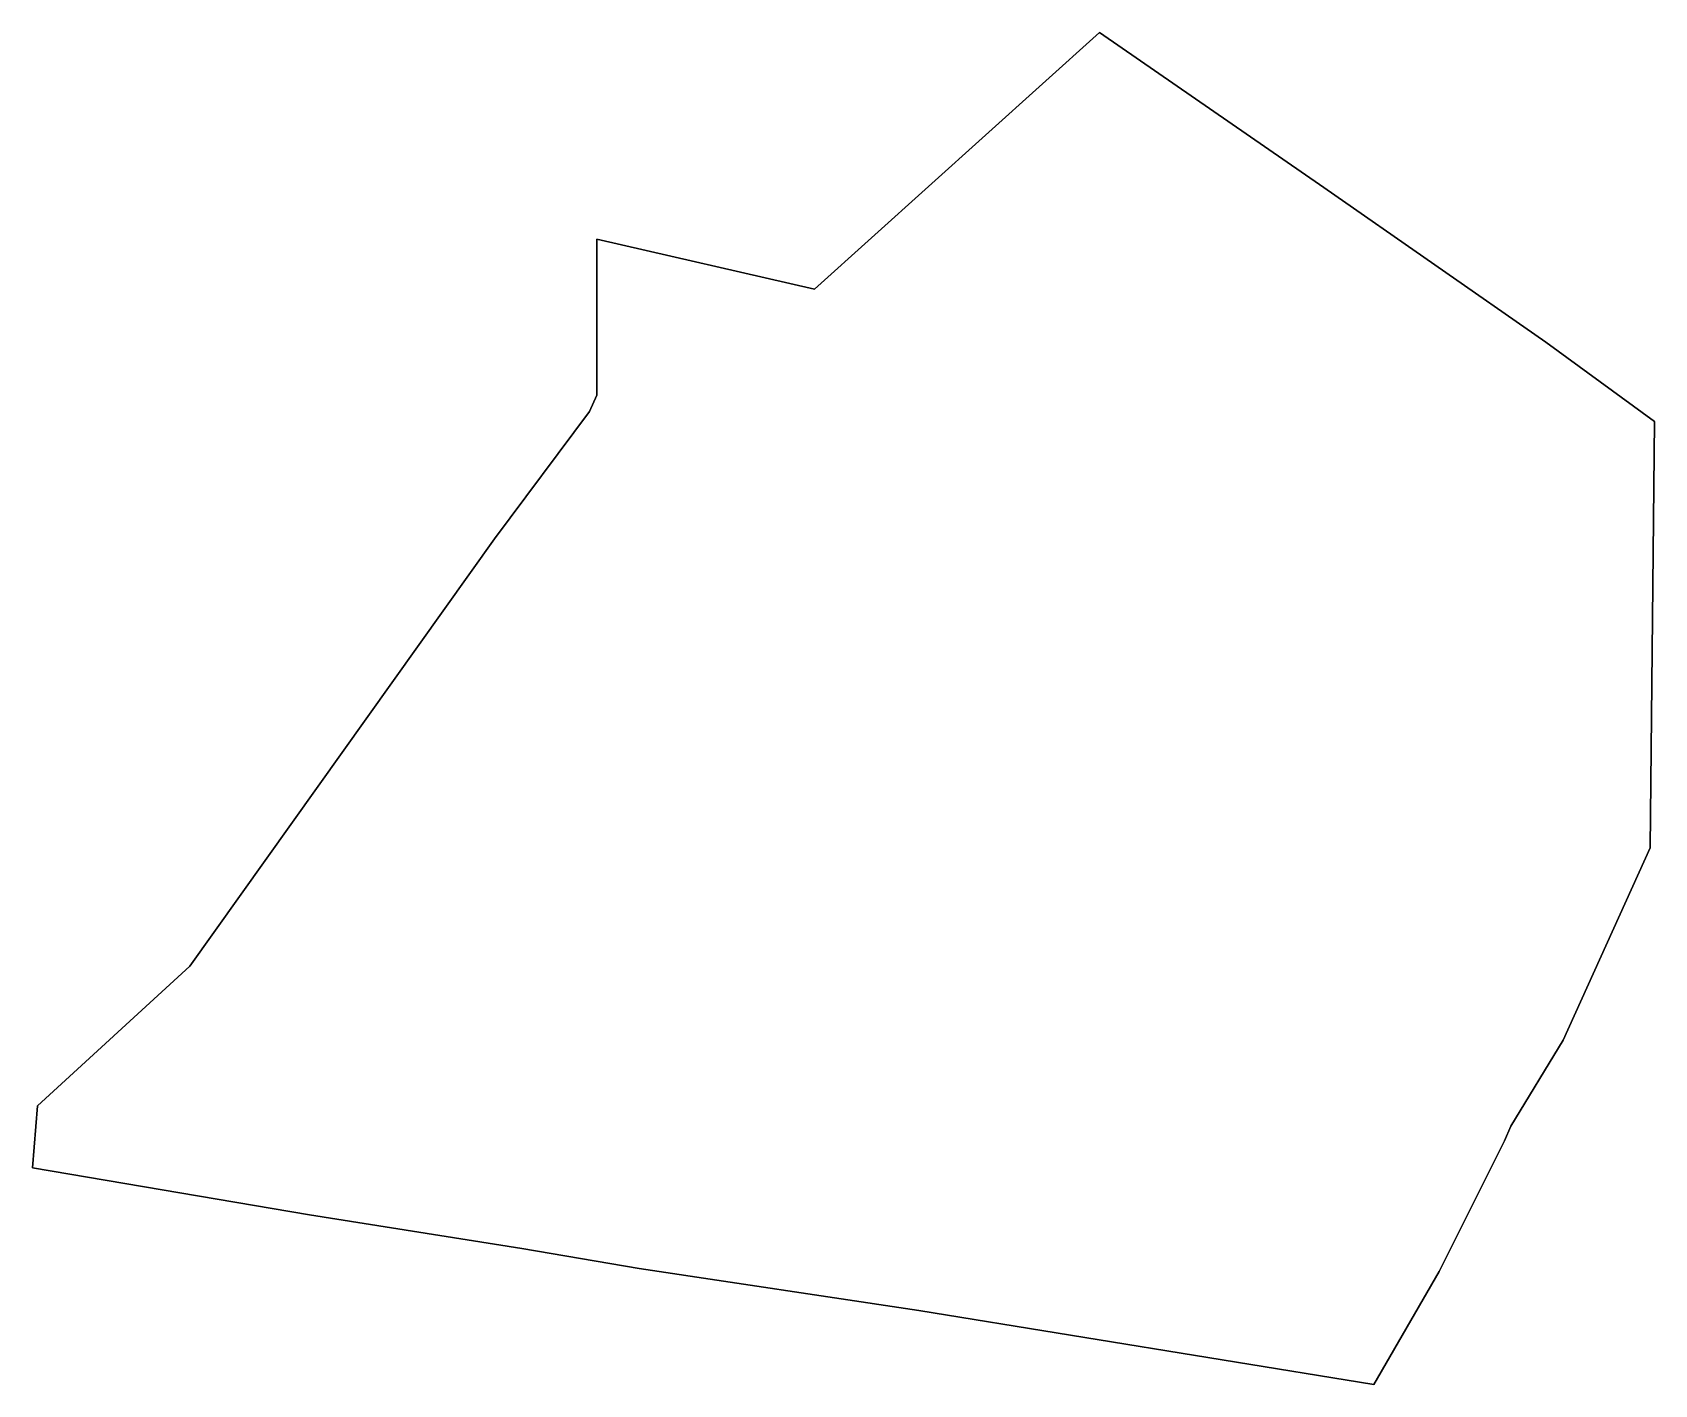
# Model space of a CAD drawing. Extents: x -79.52 to -77.45, y 45.44 to 47.16.
import ezdxf

# ---------------------------------------------------------------- set-up
doc = ezdxf.new("R2010")
doc.units = 0
doc.header["$MEASUREMENT"] = 0
doc.layers.add('GEO_', color=7, linetype='Continuous')

msp = doc.modelspace()

# ---------------------------------------------------------------- linework, layer by layer
at = {"layer": 'GEO_', "color": 7, "true_color": 0xffffff}
for p, q in [((-78.5222, 46.8341), (-78.1583, 47.1618)), ((-78.1583, 47.1618), (-78.5222, 46.8341)), ((-78.5222, 46.8341), (-78.1583, 47.1618)), ((-78.1583, 47.1618), (-78.5222, 46.8341)), ((-78.5222, 46.8341), (-78.1583, 47.1618)), ((-78.1583, 47.1618), (-78.5222, 46.8341)), ((-78.1583, 47.1618), (-78.1583, 47.1618)), ((-78.1583, 47.1618), (-78.1583, 47.1618)), ((-78.1583, 47.1618), (-78.1583, 47.1618)), ((-78.1583, 47.1618), (-77.8722, 46.9639)), ((-78.1583, 47.1618), (-77.8722, 46.9639)), ((-78.1583, 47.1618), (-78.1583, 47.1618)), ((-78.1583, 47.1618), (-77.8722, 46.9639)), ((-77.8722, 46.9639), (-78.1583, 47.1618)), ((-78.1583, 47.1618), (-77.8722, 46.9639)), ((-78.1583, 47.1618), (-77.8722, 46.9639)), ((-78.1583, 47.1618), (-78.1583, 47.1618)), ((-78.1583, 47.1618), (-77.8722, 46.9639)), ((-77.8722, 46.9639), (-78.1583, 47.1618)), ((-78.1583, 47.1618), (-77.8722, 46.9639)), ((-78.1583, 47.1618), (-77.8722, 46.9639)), ((-78.1583, 47.1618), (-78.1583, 47.1618)), ((-78.1583, 47.1618), (-77.8722, 46.9639)), ((-77.8722, 46.9639), (-78.1583, 47.1618)), ((-78.1583, 47.1618), (-78.1583, 47.1618)), ((-78.1583, 47.1618), (-78.1583, 47.1618)), ((-78.1583, 47.1618), (-78.1583, 47.1618)), ((-78.1583, 47.1618), (-78.1583, 47.1618)), ((-78.1583, 47.1618), (-78.1583, 47.1618)), ((-78.1583, 47.1618), (-78.1583, 47.1618)), ((-77.8722, 46.9639), (-77.8722, 46.9639)), ((-77.8722, 46.9639), (-77.5889, 46.7665)), ((-77.8722, 46.9639), (-77.5889, 46.7665)), ((-77.8722, 46.9639), (-77.8722, 46.9639)), ((-77.8722, 46.9639), (-77.5889, 46.7665)), ((-77.5889, 46.7665), (-77.8722, 46.9639)), ((-77.8722, 46.9639), (-77.5889, 46.7665)), ((-77.8722, 46.9639), (-77.5889, 46.7665)), ((-77.8722, 46.9639), (-77.8722, 46.9639)), ((-77.8722, 46.9639), (-77.5889, 46.7665)), ((-77.5889, 46.7665), (-77.8722, 46.9639)), ((-78.8, 46.6989), (-78.8, 46.8981)), ((-78.8, 46.8981), (-78.5222, 46.8341)), ((-78.8, 46.6989), (-78.8, 46.8981)), ((-78.8, 46.8981), (-78.5222, 46.8341)), ((-78.8, 46.6989), (-78.8, 46.8981)), ((-78.8, 46.8981), (-78.8, 46.8981)), ((-78.8, 46.8981), (-78.8, 46.6989)), ((-78.8, 46.8981), (-78.5222, 46.8341)), ((-78.5222, 46.8341), (-78.8, 46.8981)), ((-78.8, 46.6989), (-78.8, 46.8981)), ((-78.8, 46.8981), (-78.5222, 46.8341)), ((-78.8, 46.6989), (-78.8, 46.8981)), ((-78.8, 46.8981), (-78.5222, 46.8341)), ((-78.8, 46.6989), (-78.8, 46.8981)), ((-78.8, 46.8981), (-78.8, 46.8981)), ((-78.8, 46.8981), (-78.8, 46.6989)), ((-78.8, 46.8981), (-78.5222, 46.8341)), ((-78.5222, 46.8341), (-78.8, 46.8981)), ((-78.8, 46.6989), (-78.8, 46.8981)), ((-78.8, 46.8981), (-78.5222, 46.8341)), ((-78.8, 46.6989), (-78.8, 46.8981)), ((-78.8, 46.8981), (-78.5222, 46.8341)), ((-78.8, 46.6989), (-78.8, 46.8981)), ((-78.8, 46.8981), (-78.8, 46.8981)), ((-78.8, 46.8981), (-78.8, 46.6989)), ((-78.8, 46.8981), (-78.5222, 46.8341)), ((-78.5222, 46.8341), (-78.8, 46.8981)), ((-78.8, 46.6989), (-78.8, 46.8981)), ((-78.8, 46.6989), (-78.8, 46.8981)), ((-78.8, 46.6989), (-78.8, 46.8981)), ((-78.8, 46.8981), (-78.8, 46.8981)), ((-78.8, 46.8981), (-78.8, 46.6989)), ((-78.8, 46.6989), (-78.8, 46.8981)), ((-78.8, 46.6989), (-78.8, 46.8981)), ((-78.8, 46.6989), (-78.8, 46.8981)), ((-78.8, 46.8981), (-78.8, 46.8981)), ((-78.8, 46.8981), (-78.8, 46.6989)), ((-78.8, 46.6989), (-78.8, 46.8981)), ((-78.8, 46.6989), (-78.8, 46.8981)), ((-78.8, 46.6989), (-78.8, 46.8981)), ((-78.8, 46.8981), (-78.8, 46.8981)), ((-78.8, 46.8981), (-78.8, 46.6989)), ((-78.8, 46.8981), (-78.8, 46.8981)), ((-78.8, 46.8981), (-78.8, 46.8981)), ((-78.8, 46.8981), (-78.8, 46.8981)), ((-78.8, 46.8981), (-78.8, 46.6989)), ((-78.8, 46.8981), (-78.8, 46.6989)), ((-78.8, 46.8981), (-78.8, 46.8981)), ((-78.8, 46.8981), (-78.8, 46.6989)), ((-78.8, 46.6989), (-78.8, 46.8981)), ((-78.8, 46.8981), (-78.8, 46.6989)), ((-78.8, 46.8981), (-78.8, 46.6989)), ((-78.8, 46.8981), (-78.8, 46.8981)), ((-78.8, 46.8981), (-78.8, 46.6989)), ((-78.8, 46.6989), (-78.8, 46.8981)), ((-78.8, 46.8981), (-78.8, 46.6989)), ((-78.8, 46.8981), (-78.8, 46.6989)), ((-78.8, 46.8981), (-78.8, 46.8981)), ((-78.8, 46.8981), (-78.8, 46.6989)), ((-78.8, 46.6989), (-78.8, 46.8981)), ((-78.5222, 46.8341), (-78.5222, 46.8341)), ((-78.5222, 46.8341), (-78.5222, 46.8341)), ((-78.5222, 46.8341), (-78.5222, 46.8341)), ((-77.5889, 46.7665), (-77.45, 46.6652)), ((-77.5889, 46.7665), (-77.45, 46.6652)), ((-77.5889, 46.7665), (-77.5889, 46.7665)), ((-77.5889, 46.7665), (-77.45, 46.6652)), ((-77.45, 46.6652), (-77.5889, 46.7665)), ((-77.5889, 46.7665), (-77.45, 46.6652)), ((-77.5889, 46.7665), (-77.45, 46.6652)), ((-77.5889, 46.7665), (-77.5889, 46.7665)), ((-77.5889, 46.7665), (-77.45, 46.6652)), ((-77.45, 46.6652), (-77.5889, 46.7665)), ((-77.5889, 46.7665), (-77.5889, 46.7665)), ((-78.8094, 46.6779), (-78.8, 46.6989)), ((-78.8094, 46.6779), (-78.8, 46.6989)), ((-78.8094, 46.6779), (-78.8, 46.6989)), ((-78.8, 46.6989), (-78.8094, 46.6779)), ((-78.8094, 46.6779), (-78.8, 46.6989)), ((-78.8094, 46.6779), (-78.8, 46.6989)), ((-78.8094, 46.6779), (-78.8, 46.6989)), ((-78.8, 46.6989), (-78.8094, 46.6779)), ((-78.8094, 46.6779), (-78.8, 46.6989)), ((-78.8094, 46.6779), (-78.8, 46.6989)), ((-78.8094, 46.6779), (-78.8, 46.6989)), ((-78.8, 46.6989), (-78.8094, 46.6779)), ((-78.8094, 46.6779), (-78.8, 46.6989)), ((-78.8094, 46.6779), (-78.8, 46.6989)), ((-78.8094, 46.6779), (-78.8, 46.6989)), ((-78.8, 46.6989), (-78.8094, 46.6779)), ((-78.8094, 46.6779), (-78.8, 46.6989)), ((-78.8094, 46.6779), (-78.8, 46.6989)), ((-78.8094, 46.6779), (-78.8, 46.6989)), ((-78.8, 46.6989), (-78.8094, 46.6779)), ((-78.8094, 46.6779), (-78.8, 46.6989)), ((-78.8, 46.6989), (-78.8094, 46.6779)), ((-78.8, 46.6989), (-78.8094, 46.6779)), ((-78.8, 46.6989), (-78.8094, 46.6779)), ((-78.8, 46.6989), (-78.8094, 46.6779)), ((-78.8094, 46.6779), (-78.8, 46.6989)), ((-78.8, 46.6989), (-78.8094, 46.6779)), ((-78.8, 46.6989), (-78.8094, 46.6779)), ((-78.8, 46.6989), (-78.8094, 46.6779)), ((-78.8094, 46.6779), (-78.8, 46.6989)), ((-78.8, 46.6989), (-78.8094, 46.6779)), ((-78.8, 46.6989), (-78.8094, 46.6779)), ((-78.8, 46.6989), (-78.8094, 46.6779)), ((-78.8094, 46.6779), (-78.8, 46.6989)), ((-78.8, 46.6989), (-78.8, 46.6989)), ((-78.8, 46.6989), (-78.8, 46.6989)), ((-78.8, 46.6989), (-78.8, 46.6989)), ((-78.8, 46.6989), (-78.8, 46.6989)), ((-78.8, 46.6989), (-78.8, 46.6989)), ((-78.8, 46.6989), (-78.8, 46.6989)), ((-78.8, 46.6989), (-78.8, 46.6989)), ((-78.8, 46.6989), (-78.8, 46.6989)), ((-78.8, 46.6989), (-78.8, 46.6989)), ((-78.9306, 46.5153), (-78.8094, 46.6779)), ((-78.9306, 46.5153), (-78.8094, 46.6779)), ((-78.9306, 46.5153), (-78.8094, 46.6779)), ((-78.8094, 46.6779), (-78.9306, 46.5153)), ((-78.9306, 46.5153), (-78.8094, 46.6779)), ((-78.9306, 46.5153), (-78.8094, 46.6779)), ((-78.9306, 46.5153), (-78.8094, 46.6779)), ((-78.8094, 46.6779), (-78.9306, 46.5153)), ((-78.9306, 46.5153), (-78.8094, 46.6779)), ((-78.9306, 46.5153), (-78.8094, 46.6779)), ((-78.9306, 46.5153), (-78.8094, 46.6779)), ((-78.8094, 46.6779), (-78.9306, 46.5153)), ((-78.9306, 46.5153), (-78.8094, 46.6779)), ((-78.9306, 46.5153), (-78.8094, 46.6779)), ((-78.9306, 46.5153), (-78.8094, 46.6779)), ((-78.9306, 46.5153), (-78.8094, 46.6779)), ((-78.9306, 46.5153), (-78.8094, 46.6779)), ((-78.8094, 46.6779), (-78.9306, 46.5153)), ((-78.9306, 46.5153), (-78.8094, 46.6779)), ((-78.9306, 46.5153), (-78.8094, 46.6779)), ((-78.9306, 46.5153), (-78.8094, 46.6779)), ((-78.8094, 46.6779), (-78.9306, 46.5153)), ((-78.8094, 46.6779), (-78.9306, 46.5153)), ((-78.8094, 46.6779), (-78.9306, 46.5153)), ((-78.8094, 46.6779), (-78.9306, 46.5153)), ((-78.9306, 46.5153), (-78.8094, 46.6779)), ((-78.8094, 46.6779), (-78.9306, 46.5153)), ((-78.8094, 46.6779), (-78.9306, 46.5153)), ((-78.8094, 46.6779), (-78.9306, 46.5153)), ((-78.9306, 46.5153), (-78.8094, 46.6779)), ((-78.8094, 46.6779), (-78.9306, 46.5153)), ((-78.8094, 46.6779), (-78.9306, 46.5153)), ((-78.8094, 46.6779), (-78.9306, 46.5153)), ((-78.9306, 46.5153), (-78.8094, 46.6779)), ((-78.8094, 46.6779), (-78.8094, 46.6779)), ((-78.8094, 46.6779), (-78.8094, 46.6779)), ((-78.8094, 46.6779), (-78.8094, 46.6779)), ((-78.8094, 46.6779), (-78.8094, 46.6779)), ((-78.8094, 46.6779), (-78.8094, 46.6779)), ((-78.8094, 46.6779), (-78.8094, 46.6779)), ((-78.8094, 46.6779), (-78.8094, 46.6779)), ((-78.8094, 46.6779), (-78.8094, 46.6779)), ((-78.8094, 46.6779), (-78.8094, 46.6779)), ((-78.8094, 46.6779), (-78.8094, 46.6779)), ((-77.45, 46.6652), (-77.4556, 46.1211)), ((-77.45, 46.6652), (-77.4556, 46.1211)), ((-77.45, 46.6652), (-77.4556, 46.1211)), ((-77.4556, 46.1211), (-77.45, 46.6652)), ((-77.45, 46.6652), (-77.4556, 46.1211)), ((-77.45, 46.6652), (-77.4556, 46.1211)), ((-77.45, 46.6652), (-77.4556, 46.1211)), ((-77.4556, 46.1211), (-77.45, 46.6652)), ((-77.45, 46.6652), (-77.45, 46.6652)), ((-77.45, 46.6652), (-77.45, 46.6652)), ((-79.3194, 45.9703), (-78.9306, 46.5153)), ((-79.3194, 45.9703), (-78.9306, 46.5153)), ((-79.3194, 45.9703), (-78.9306, 46.5153)), ((-78.9306, 46.5153), (-79.3194, 45.9703)), ((-79.3194, 45.9703), (-78.9306, 46.5153)), ((-79.3194, 45.9703), (-78.9306, 46.5153)), ((-79.3194, 45.9703), (-78.9306, 46.5153)), ((-78.9306, 46.5153), (-79.3194, 45.9703)), ((-79.3194, 45.9703), (-78.9306, 46.5153)), ((-79.3194, 45.9703), (-78.9306, 46.5153)), ((-79.3194, 45.9703), (-78.9306, 46.5153)), ((-78.9306, 46.5153), (-79.3194, 45.9703)), ((-79.3194, 45.9703), (-78.9306, 46.5153)), ((-79.3194, 45.9703), (-78.9306, 46.5153)), ((-79.3194, 45.9703), (-78.9306, 46.5153)), ((-78.9306, 46.5153), (-79.3194, 45.9703)), ((-79.3194, 45.9703), (-78.9306, 46.5153)), ((-79.3194, 45.9703), (-78.9306, 46.5153)), ((-79.3194, 45.9703), (-78.9306, 46.5153)), ((-78.9306, 46.5153), (-79.3194, 45.9703)), ((-79.3194, 45.9703), (-78.9306, 46.5153)), ((-79.3194, 45.9703), (-78.9306, 46.5153)), ((-79.3194, 45.9703), (-78.9306, 46.5153)), ((-78.9306, 46.5153), (-79.3194, 45.9703)), ((-78.9306, 46.5153), (-79.3194, 45.9703)), ((-78.9306, 46.5153), (-79.3194, 45.9703)), ((-78.9306, 46.5153), (-79.3194, 45.9703)), ((-79.3194, 45.9703), (-78.9306, 46.5153)), ((-78.9306, 46.5153), (-79.3194, 45.9703)), ((-78.9306, 46.5153), (-79.3194, 45.9703)), ((-78.9306, 46.5153), (-79.3194, 45.9703)), ((-79.3194, 45.9703), (-78.9306, 46.5153)), ((-78.9306, 46.5153), (-79.3194, 45.9703)), ((-78.9306, 46.5153), (-79.3194, 45.9703)), ((-78.9306, 46.5153), (-79.3194, 45.9703)), ((-79.3194, 45.9703), (-78.9306, 46.5153)), ((-78.9306, 46.5153), (-78.9306, 46.5153)), ((-78.9306, 46.5153), (-78.9306, 46.5153)), ((-78.9306, 46.5153), (-78.9306, 46.5153)), ((-78.9306, 46.5153), (-78.9306, 46.5153)), ((-78.9306, 46.5153), (-78.9306, 46.5153)), ((-78.9306, 46.5153), (-78.9306, 46.5153)), ((-78.9306, 46.5153), (-78.9306, 46.5153)), ((-78.9306, 46.5153), (-78.9306, 46.5153)), ((-78.9306, 46.5153), (-78.9306, 46.5153)), ((-78.9306, 46.5153), (-78.9306, 46.5153)), ((-77.4556, 46.1211), (-77.5667, 45.8755)), ((-77.4556, 46.1211), (-77.5667, 45.8755)), ((-77.4556, 46.1211), (-77.5667, 45.8755)), ((-77.5667, 45.8755), (-77.4556, 46.1211)), ((-77.4556, 46.1211), (-77.5667, 45.8755)), ((-77.4556, 46.1211), (-77.5667, 45.8755)), ((-77.4556, 46.1211), (-77.5667, 45.8755)), ((-77.5667, 45.8755), (-77.4556, 46.1211)), ((-77.4556, 46.1211), (-77.5667, 45.8755)), ((-77.4556, 46.1211), (-77.5667, 45.8755)), ((-77.4556, 46.1211), (-77.5667, 45.8755)), ((-77.5667, 45.8755), (-77.4556, 46.1211)), ((-77.4556, 46.1211), (-77.5667, 45.8755)), ((-77.4556, 46.1211), (-77.5667, 45.8755)), ((-77.4556, 46.1211), (-77.5667, 45.8755)), ((-77.5667, 45.8755), (-77.4556, 46.1211)), ((-77.4556, 46.1211), (-77.5667, 45.8755)), ((-77.4556, 46.1211), (-77.5667, 45.8755)), ((-77.4556, 46.1211), (-77.5667, 45.8755)), ((-77.5667, 45.8755), (-77.4556, 46.1211)), ((-77.4556, 46.1211), (-77.5667, 45.8755)), ((-77.4556, 46.1211), (-77.5667, 45.8755)), ((-77.4556, 46.1211), (-77.5667, 45.8755)), ((-77.5667, 45.8755), (-77.4556, 46.1211)), ((-77.4556, 46.1211), (-77.4556, 46.1211)), ((-77.4556, 46.1211), (-77.4556, 46.1211)), ((-77.4556, 46.1211), (-77.4556, 46.1211)), ((-77.4556, 46.1211), (-77.4556, 46.1211)), ((-77.4556, 46.1211), (-77.4556, 46.1211)), ((-77.4556, 46.1211), (-77.4556, 46.1211)), ((-79.5139, 45.7919), (-79.3194, 45.9703)), ((-79.5139, 45.7919), (-79.3194, 45.9703)), ((-79.5139, 45.7919), (-79.3194, 45.9703)), ((-79.3194, 45.9703), (-79.5139, 45.7919)), ((-79.5139, 45.7919), (-79.3194, 45.9703)), ((-79.5139, 45.7919), (-79.3194, 45.9703)), ((-79.5139, 45.7919), (-79.3194, 45.9703)), ((-79.3194, 45.9703), (-79.5139, 45.7919)), ((-79.5139, 45.7919), (-79.3194, 45.9703)), ((-79.5139, 45.7919), (-79.3194, 45.9703)), ((-79.5139, 45.7919), (-79.3194, 45.9703)), ((-79.3194, 45.9703), (-79.5139, 45.7919)), ((-79.5139, 45.7919), (-79.3194, 45.9703)), ((-79.5139, 45.7919), (-79.3194, 45.9703)), ((-79.5139, 45.7919), (-79.3194, 45.9703)), ((-79.3194, 45.9703), (-79.5139, 45.7919)), ((-79.5139, 45.7919), (-79.3194, 45.9703)), ((-79.5139, 45.7919), (-79.3194, 45.9703)), ((-79.5139, 45.7919), (-79.3194, 45.9703)), ((-79.3194, 45.9703), (-79.5139, 45.7919)), ((-79.5139, 45.7919), (-79.3194, 45.9703)), ((-79.5139, 45.7919), (-79.3194, 45.9703)), ((-79.5139, 45.7919), (-79.3194, 45.9703)), ((-79.3194, 45.9703), (-79.5139, 45.7919)), ((-79.3194, 45.9703), (-79.5139, 45.7919)), ((-79.3194, 45.9703), (-79.5139, 45.7919)), ((-79.3194, 45.9703), (-79.5139, 45.7919)), ((-79.5139, 45.7919), (-79.3194, 45.9703)), ((-79.3194, 45.9703), (-79.5139, 45.7919)), ((-79.3194, 45.9703), (-79.5139, 45.7919)), ((-79.3194, 45.9703), (-79.5139, 45.7919)), ((-79.5139, 45.7919), (-79.3194, 45.9703)), ((-79.3194, 45.9703), (-79.5139, 45.7919)), ((-79.3194, 45.9703), (-79.5139, 45.7919)), ((-79.3194, 45.9703), (-79.5139, 45.7919)), ((-79.5139, 45.7919), (-79.3194, 45.9703)), ((-79.3194, 45.9703), (-79.3194, 45.9703)), ((-79.3194, 45.9703), (-79.3194, 45.9703)), ((-79.3194, 45.9703), (-79.3194, 45.9703)), ((-79.3194, 45.9703), (-79.3194, 45.9703)), ((-79.3194, 45.9703), (-79.3194, 45.9703)), ((-79.3194, 45.9703), (-79.3194, 45.9703)), ((-79.3194, 45.9703), (-79.3194, 45.9703)), ((-79.3194, 45.9703), (-79.3194, 45.9703)), ((-79.3194, 45.9703), (-79.3194, 45.9703)), ((-77.5667, 45.8755), (-77.6333, 45.7659)), ((-77.5667, 45.8755), (-77.6333, 45.7659)), ((-77.5667, 45.8755), (-77.6333, 45.7659)), ((-77.6333, 45.7659), (-77.5667, 45.8755)), ((-77.5667, 45.8755), (-77.6333, 45.7659)), ((-77.5667, 45.8755), (-77.6333, 45.7659)), ((-77.5667, 45.8755), (-77.6333, 45.7659)), ((-77.6333, 45.7659), (-77.5667, 45.8755)), ((-77.5667, 45.8755), (-77.6333, 45.7659)), ((-77.5667, 45.8755), (-77.6333, 45.7659)), ((-77.5667, 45.8755), (-77.6333, 45.7659)), ((-77.6333, 45.7659), (-77.5667, 45.8755)), ((-77.5667, 45.8755), (-77.6333, 45.7659)), ((-77.5667, 45.8755), (-77.6333, 45.7659)), ((-77.5667, 45.8755), (-77.6333, 45.7659)), ((-77.6333, 45.7659), (-77.5667, 45.8755)), ((-77.5667, 45.8755), (-77.6333, 45.7659)), ((-77.5667, 45.8755), (-77.6333, 45.7659)), ((-77.5667, 45.8755), (-77.6333, 45.7659)), ((-77.6333, 45.7659), (-77.5667, 45.8755)), ((-77.5667, 45.8755), (-77.6333, 45.7659)), ((-77.5667, 45.8755), (-77.6333, 45.7659)), ((-77.5667, 45.8755), (-77.6333, 45.7659)), ((-77.6333, 45.7659), (-77.5667, 45.8755)), ((-77.5667, 45.8755), (-77.5667, 45.8755)), ((-77.5667, 45.8755), (-77.5667, 45.8755)), ((-77.5667, 45.8755), (-77.5667, 45.8755)), ((-77.5667, 45.8755), (-77.5667, 45.8755)), ((-77.5667, 45.8755), (-77.5667, 45.8755)), ((-77.5667, 45.8755), (-77.5667, 45.8755)), ((-79.5203, 45.7128), (-79.5139, 45.7919)), ((-79.5203, 45.7128), (-79.5139, 45.7919)), ((-79.5203, 45.7128), (-79.5139, 45.7919)), ((-79.5139, 45.7919), (-79.5203, 45.7128)), ((-79.5203, 45.7128), (-79.5139, 45.7919)), ((-79.5203, 45.7128), (-79.5139, 45.7919)), ((-79.5203, 45.7128), (-79.5139, 45.7919)), ((-79.5139, 45.7919), (-79.5203, 45.7128)), ((-79.5203, 45.7128), (-79.5139, 45.7919)), ((-79.5203, 45.7128), (-79.5139, 45.7919)), ((-79.5203, 45.7128), (-79.5139, 45.7919)), ((-79.5139, 45.7919), (-79.5203, 45.7128)), ((-79.5203, 45.7128), (-79.5139, 45.7919)), ((-79.5203, 45.7128), (-79.5139, 45.7919)), ((-79.5203, 45.7128), (-79.5139, 45.7919)), ((-79.5139, 45.7919), (-79.5203, 45.7128)), ((-79.5203, 45.7128), (-79.5139, 45.7919)), ((-79.5203, 45.7128), (-79.5139, 45.7919)), ((-79.5203, 45.7128), (-79.5139, 45.7919)), ((-79.5139, 45.7919), (-79.5203, 45.7128)), ((-79.5203, 45.7128), (-79.5139, 45.7919)), ((-79.5203, 45.7128), (-79.5139, 45.7919)), ((-79.5203, 45.7128), (-79.5139, 45.7919)), ((-79.5139, 45.7919), (-79.5203, 45.7128)), ((-79.5139, 45.7919), (-79.5203, 45.7128)), ((-79.5139, 45.7919), (-79.5203, 45.7128)), ((-79.5139, 45.7919), (-79.5203, 45.7128)), ((-79.5203, 45.7128), (-79.5139, 45.7919)), ((-79.5139, 45.7919), (-79.5203, 45.7128)), ((-79.5139, 45.7919), (-79.5203, 45.7128)), ((-79.5139, 45.7919), (-79.5203, 45.7128)), ((-79.5203, 45.7128), (-79.5139, 45.7919)), ((-79.5139, 45.7919), (-79.5203, 45.7128)), ((-79.5139, 45.7919), (-79.5203, 45.7128)), ((-79.5139, 45.7919), (-79.5203, 45.7128)), ((-79.5203, 45.7128), (-79.5139, 45.7919)), ((-79.5139, 45.7919), (-79.5139, 45.7919)), ((-79.5139, 45.7919), (-79.5139, 45.7919)), ((-79.5139, 45.7919), (-79.5139, 45.7919)), ((-79.5139, 45.7919), (-79.5139, 45.7919)), ((-79.5139, 45.7919), (-79.5139, 45.7919)), ((-79.5139, 45.7919), (-79.5139, 45.7919)), ((-79.5139, 45.7919), (-79.5139, 45.7919)), ((-79.5139, 45.7919), (-79.5139, 45.7919)), ((-79.5139, 45.7919), (-79.5139, 45.7919)), ((-77.6333, 45.7659), (-77.6417, 45.7473)), ((-77.6333, 45.7659), (-77.6417, 45.7473)), ((-77.6333, 45.7659), (-77.6417, 45.7473)), ((-77.6417, 45.7473), (-77.6333, 45.7659)), ((-77.6333, 45.7659), (-77.6417, 45.7473)), ((-77.6333, 45.7659), (-77.6417, 45.7473)), ((-77.6333, 45.7659), (-77.6417, 45.7473)), ((-77.6417, 45.7473), (-77.6333, 45.7659)), ((-77.6333, 45.7659), (-77.6417, 45.7473)), ((-77.6333, 45.7659), (-77.6417, 45.7473)), ((-77.6333, 45.7659), (-77.6417, 45.7473)), ((-77.6333, 45.7659), (-77.6417, 45.7473)), ((-77.6333, 45.7659), (-77.6417, 45.7473)), ((-77.6417, 45.7473), (-77.6333, 45.7659)), ((-77.6333, 45.7659), (-77.6417, 45.7473)), ((-77.6333, 45.7659), (-77.6417, 45.7473)), ((-77.6333, 45.7659), (-77.6417, 45.7473)), ((-77.6333, 45.7659), (-77.6417, 45.7473)), ((-77.6333, 45.7659), (-77.6417, 45.7473)), ((-77.6417, 45.7473), (-77.6333, 45.7659)), ((-77.6333, 45.7659), (-77.6333, 45.7659)), ((-77.6333, 45.7659), (-77.6333, 45.7659)), ((-77.6333, 45.7659), (-77.6333, 45.7659)), ((-77.6333, 45.7659), (-77.6333, 45.7659)), ((-77.6333, 45.7659), (-77.6333, 45.7659)), ((-77.6333, 45.7659), (-77.6333, 45.7659)), ((-77.6333, 45.7659), (-77.6333, 45.7659)), ((-77.6333, 45.7659), (-77.6333, 45.7659)), ((-77.6417, 45.7473), (-77.725, 45.5805)), ((-77.6417, 45.7473), (-77.725, 45.5805)), ((-77.6417, 45.7473), (-77.725, 45.5805)), ((-77.725, 45.5805), (-77.6417, 45.7473)), ((-77.6417, 45.7473), (-77.725, 45.5805)), ((-77.6417, 45.7473), (-77.725, 45.5805)), ((-77.6417, 45.7473), (-77.725, 45.5805)), ((-77.725, 45.5805), (-77.6417, 45.7473)), ((-77.6417, 45.7473), (-77.725, 45.5805)), ((-77.6417, 45.7473), (-77.725, 45.5805)), ((-77.6417, 45.7473), (-77.725, 45.5805)), ((-77.725, 45.5805), (-77.6417, 45.7473)), ((-77.6417, 45.7473), (-77.725, 45.5805)), ((-77.6417, 45.7473), (-77.725, 45.5805)), ((-77.6417, 45.7473), (-77.725, 45.5805)), ((-77.725, 45.5805), (-77.6417, 45.7473)), ((-77.6417, 45.7473), (-77.725, 45.5805)), ((-77.6417, 45.7473), (-77.725, 45.5805)), ((-77.6417, 45.7473), (-77.725, 45.5805)), ((-77.725, 45.5805), (-77.6417, 45.7473)), ((-77.6417, 45.7473), (-77.725, 45.5805)), ((-77.6417, 45.7473), (-77.725, 45.5805)), ((-77.6417, 45.7473), (-77.725, 45.5805)), ((-77.725, 45.5805), (-77.6417, 45.7473)), ((-77.6417, 45.7473), (-77.6417, 45.7473)), ((-77.6417, 45.7473), (-77.6417, 45.7473)), ((-77.6417, 45.7473), (-77.6417, 45.7473)), ((-77.6417, 45.7473), (-77.6417, 45.7473)), ((-77.6417, 45.7473), (-77.6417, 45.7473)), ((-77.6417, 45.7473), (-77.6417, 45.7473)), ((-77.6417, 45.7473), (-77.6417, 45.7473)), ((-77.6417, 45.7473), (-77.6417, 45.7473)), ((-79.5203, 45.7128), (-79.1667, 45.6527)), ((-79.5203, 45.7128), (-79.1667, 45.6527)), ((-79.5203, 45.7128), (-79.5203, 45.7128)), ((-79.5203, 45.7128), (-79.1667, 45.6527)), ((-79.1667, 45.6527), (-79.5203, 45.7128)), ((-79.5203, 45.7128), (-79.1667, 45.6527)), ((-79.5203, 45.7128), (-79.1667, 45.6527)), ((-79.5203, 45.7128), (-79.5203, 45.7128)), ((-79.5203, 45.7128), (-79.1667, 45.6527)), ((-79.1667, 45.6527), (-79.5203, 45.7128)), ((-79.5203, 45.7128), (-79.1667, 45.6527)), ((-79.5203, 45.7128), (-79.1667, 45.6527)), ((-79.5203, 45.7128), (-79.5203, 45.7128)), ((-79.5203, 45.7128), (-79.1667, 45.6527)), ((-79.1667, 45.6527), (-79.5203, 45.7128)), ((-79.1667, 45.6527), (-79.5203, 45.7128)), ((-79.1667, 45.6527), (-79.5203, 45.7128)), ((-79.1667, 45.6527), (-79.5203, 45.7128)), ((-79.5203, 45.7128), (-79.5203, 45.7128)), ((-79.5203, 45.7128), (-79.1667, 45.6527)), ((-79.1667, 45.6527), (-79.5203, 45.7128)), ((-79.1667, 45.6527), (-79.5203, 45.7128)), ((-79.1667, 45.6527), (-79.5203, 45.7128)), ((-79.5203, 45.7128), (-79.5203, 45.7128)), ((-79.5203, 45.7128), (-79.1667, 45.6527)), ((-79.1667, 45.6527), (-79.5203, 45.7128)), ((-79.1667, 45.6527), (-79.5203, 45.7128)), ((-79.1667, 45.6527), (-79.5203, 45.7128)), ((-79.5203, 45.7128), (-79.5203, 45.7128)), ((-79.5203, 45.7128), (-79.1667, 45.6527)), ((-79.1667, 45.6527), (-79.5203, 45.7128)), ((-79.1667, 45.6527), (-79.5203, 45.7128)), ((-79.1667, 45.6527), (-79.5203, 45.7128)), ((-79.5203, 45.7128), (-79.5203, 45.7128)), ((-79.5203, 45.7128), (-79.1667, 45.6527)), ((-79.1667, 45.6527), (-79.5203, 45.7128)), ((-79.1667, 45.6527), (-79.5203, 45.7128)), ((-79.1667, 45.6527), (-79.5203, 45.7128)), ((-79.5203, 45.7128), (-79.5203, 45.7128)), ((-79.5203, 45.7128), (-79.1667, 45.6527)), ((-79.1667, 45.6527), (-79.5203, 45.7128)), ((-79.1667, 45.6527), (-79.5203, 45.7128)), ((-79.1667, 45.6527), (-79.5203, 45.7128)), ((-79.5203, 45.7128), (-79.5203, 45.7128)), ((-79.5203, 45.7128), (-79.1667, 45.6527)), ((-79.5203, 45.7128), (-79.5203, 45.7128)), ((-79.5203, 45.7128), (-79.5203, 45.7128)), ((-79.5203, 45.7128), (-79.5203, 45.7128)), ((-79.1667, 45.6527), (-78.8956, 45.6097)), ((-79.1667, 45.6527), (-78.8956, 45.6097)), ((-79.1667, 45.6527), (-79.1667, 45.6527)), ((-79.1667, 45.6527), (-78.8956, 45.6097)), ((-78.8956, 45.6097), (-79.1667, 45.6527)), ((-79.1667, 45.6527), (-78.8956, 45.6097)), ((-79.1667, 45.6527), (-78.8956, 45.6097)), ((-79.1667, 45.6527), (-79.1667, 45.6527)), ((-79.1667, 45.6527), (-78.8956, 45.6097)), ((-78.8956, 45.6097), (-79.1667, 45.6527)), ((-79.1667, 45.6527), (-78.8956, 45.6097)), ((-79.1667, 45.6527), (-78.8956, 45.6097)), ((-79.1667, 45.6527), (-79.1667, 45.6527)), ((-79.1667, 45.6527), (-78.8956, 45.6097)), ((-78.8956, 45.6097), (-79.1667, 45.6527)), ((-78.8956, 45.6097), (-79.1667, 45.6527)), ((-78.8956, 45.6097), (-79.1667, 45.6527)), ((-78.8956, 45.6097), (-79.1667, 45.6527)), ((-79.1667, 45.6527), (-79.1667, 45.6527)), ((-79.1667, 45.6527), (-78.8956, 45.6097)), ((-78.8956, 45.6097), (-79.1667, 45.6527)), ((-78.8956, 45.6097), (-79.1667, 45.6527)), ((-78.8956, 45.6097), (-79.1667, 45.6527)), ((-79.1667, 45.6527), (-79.1667, 45.6527)), ((-79.1667, 45.6527), (-78.8956, 45.6097)), ((-78.8956, 45.6097), (-79.1667, 45.6527)), ((-78.8956, 45.6097), (-79.1667, 45.6527)), ((-78.8956, 45.6097), (-79.1667, 45.6527)), ((-79.1667, 45.6527), (-79.1667, 45.6527)), ((-79.1667, 45.6527), (-78.8956, 45.6097)), ((-78.8956, 45.6097), (-79.1667, 45.6527)), ((-78.8956, 45.6097), (-79.1667, 45.6527)), ((-78.8956, 45.6097), (-79.1667, 45.6527)), ((-79.1667, 45.6527), (-79.1667, 45.6527)), ((-79.1667, 45.6527), (-78.8956, 45.6097)), ((-78.8956, 45.6097), (-79.1667, 45.6527)), ((-78.8956, 45.6097), (-79.1667, 45.6527)), ((-78.8956, 45.6097), (-79.1667, 45.6527)), ((-79.1667, 45.6527), (-79.1667, 45.6527)), ((-79.1667, 45.6527), (-78.8956, 45.6097)), ((-78.8956, 45.6097), (-79.1667, 45.6527)), ((-78.8956, 45.6097), (-79.1667, 45.6527)), ((-78.8956, 45.6097), (-79.1667, 45.6527)), ((-79.1667, 45.6527), (-79.1667, 45.6527)), ((-79.1667, 45.6527), (-78.8956, 45.6097)), ((-78.8956, 45.6097), (-78.7458, 45.5842)), ((-78.8956, 45.6097), (-78.7458, 45.5842)), ((-78.8956, 45.6097), (-78.8956, 45.6097)), ((-78.8956, 45.6097), (-78.7458, 45.5842)), ((-78.7458, 45.5842), (-78.8956, 45.6097)), ((-78.8956, 45.6097), (-78.7458, 45.5842)), ((-78.8956, 45.6097), (-78.7458, 45.5842)), ((-78.8956, 45.6097), (-78.8956, 45.6097)), ((-78.8956, 45.6097), (-78.7458, 45.5842)), ((-78.7458, 45.5842), (-78.8956, 45.6097)), ((-78.8956, 45.6097), (-78.7458, 45.5842)), ((-78.8956, 45.6097), (-78.7458, 45.5842)), ((-78.8956, 45.6097), (-78.8956, 45.6097)), ((-78.8956, 45.6097), (-78.7458, 45.5842)), ((-78.7458, 45.5842), (-78.8956, 45.6097)), ((-78.7458, 45.5842), (-78.8956, 45.6097)), ((-78.7458, 45.5842), (-78.8956, 45.6097)), ((-78.7458, 45.5842), (-78.8956, 45.6097)), ((-78.8956, 45.6097), (-78.8956, 45.6097)), ((-78.8956, 45.6097), (-78.7458, 45.5842)), ((-78.7458, 45.5842), (-78.8956, 45.6097)), ((-78.7458, 45.5842), (-78.8956, 45.6097)), ((-78.7458, 45.5842), (-78.8956, 45.6097)), ((-78.8956, 45.6097), (-78.8956, 45.6097)), ((-78.8956, 45.6097), (-78.7458, 45.5842)), ((-78.7458, 45.5842), (-78.8956, 45.6097)), ((-78.7458, 45.5842), (-78.8956, 45.6097)), ((-78.7458, 45.5842), (-78.8956, 45.6097)), ((-78.8956, 45.6097), (-78.8956, 45.6097)), ((-78.8956, 45.6097), (-78.7458, 45.5842)), ((-78.7458, 45.5842), (-78.8956, 45.6097)), ((-78.7458, 45.5842), (-78.8956, 45.6097)), ((-78.7458, 45.5842), (-78.8956, 45.6097)), ((-78.8956, 45.6097), (-78.8956, 45.6097)), ((-78.8956, 45.6097), (-78.7458, 45.5842)), ((-78.7458, 45.5842), (-78.8956, 45.6097)), ((-78.7458, 45.5842), (-78.8956, 45.6097)), ((-78.7458, 45.5842), (-78.8956, 45.6097)), ((-78.8956, 45.6097), (-78.8956, 45.6097)), ((-78.8956, 45.6097), (-78.7458, 45.5842)), ((-78.7458, 45.5842), (-78.8956, 45.6097)), ((-78.7458, 45.5842), (-78.8956, 45.6097)), ((-78.7458, 45.5842), (-78.8956, 45.6097)), ((-78.8956, 45.6097), (-78.8956, 45.6097)), ((-78.8956, 45.6097), (-78.7458, 45.5842)), ((-78.7458, 45.5842), (-78.7458, 45.5842)), ((-78.7458, 45.5842), (-78.3889, 45.5305)), ((-78.7458, 45.5842), (-78.3889, 45.5305)), ((-78.7458, 45.5842), (-78.7458, 45.5842)), ((-78.7458, 45.5842), (-78.3889, 45.5305)), ((-78.3889, 45.5305), (-78.7458, 45.5842)), ((-78.7458, 45.5842), (-78.3889, 45.5305)), ((-78.7458, 45.5842), (-78.3889, 45.5305)), ((-78.7458, 45.5842), (-78.7458, 45.5842)), ((-78.7458, 45.5842), (-78.3889, 45.5305)), ((-78.3889, 45.5305), (-78.7458, 45.5842)), ((-78.7458, 45.5842), (-78.7458, 45.5842)), ((-78.7458, 45.5842), (-78.7458, 45.5842)), ((-78.7458, 45.5842), (-78.7458, 45.5842)), ((-78.3889, 45.5305), (-78.7458, 45.5842)), ((-78.3889, 45.5305), (-78.7458, 45.5842)), ((-78.3889, 45.5305), (-78.7458, 45.5842)), ((-78.7458, 45.5842), (-78.7458, 45.5842)), ((-78.7458, 45.5842), (-78.3889, 45.5305)), ((-78.3889, 45.5305), (-78.7458, 45.5842)), ((-78.3889, 45.5305), (-78.7458, 45.5842)), ((-78.3889, 45.5305), (-78.7458, 45.5842)), ((-78.7458, 45.5842), (-78.7458, 45.5842)), ((-78.7458, 45.5842), (-78.3889, 45.5305)), ((-78.3889, 45.5305), (-78.7458, 45.5842)), ((-78.3889, 45.5305), (-78.7458, 45.5842)), ((-78.3889, 45.5305), (-78.7458, 45.5842)), ((-78.7458, 45.5842), (-78.7458, 45.5842)), ((-78.7458, 45.5842), (-78.3889, 45.5305)), ((-77.725, 45.5805), (-77.8083, 45.4361)), ((-77.725, 45.5805), (-77.8083, 45.4361)), ((-77.725, 45.5805), (-77.8083, 45.4361)), ((-77.8083, 45.4361), (-77.725, 45.5805)), ((-77.725, 45.5805), (-77.8083, 45.4361)), ((-77.725, 45.5805), (-77.8083, 45.4361)), ((-77.725, 45.5805), (-77.8083, 45.4361)), ((-77.8083, 45.4361), (-77.725, 45.5805)), ((-77.725, 45.5805), (-77.8083, 45.4361)), ((-77.725, 45.5805), (-77.8083, 45.4361)), ((-77.725, 45.5805), (-77.8083, 45.4361)), ((-77.8083, 45.4361), (-77.725, 45.5805)), ((-77.725, 45.5805), (-77.8083, 45.4361)), ((-77.725, 45.5805), (-77.8083, 45.4361)), ((-77.725, 45.5805), (-77.8083, 45.4361)), ((-77.8083, 45.4361), (-77.725, 45.5805)), ((-77.725, 45.5805), (-77.8083, 45.4361)), ((-77.725, 45.5805), (-77.8083, 45.4361)), ((-77.725, 45.5805), (-77.8083, 45.4361)), ((-77.8083, 45.4361), (-77.725, 45.5805)), ((-77.725, 45.5805), (-77.8083, 45.4361)), ((-77.725, 45.5805), (-77.8083, 45.4361)), ((-77.725, 45.5805), (-77.8083, 45.4361)), ((-77.8083, 45.4361), (-77.725, 45.5805)), ((-77.725, 45.5805), (-77.725, 45.5805)), ((-77.725, 45.5805), (-77.725, 45.5805)), ((-77.725, 45.5805), (-77.725, 45.5805)), ((-77.725, 45.5805), (-77.725, 45.5805)), ((-77.725, 45.5805), (-77.725, 45.5805)), ((-77.725, 45.5805), (-77.725, 45.5805)), ((-78.3889, 45.5305), (-77.8083, 45.4361)), ((-78.3889, 45.5305), (-77.8083, 45.4361)), ((-78.3889, 45.5305), (-78.3889, 45.5305)), ((-78.3889, 45.5305), (-77.8083, 45.4361)), ((-77.8083, 45.4361), (-78.3889, 45.5305)), ((-78.3889, 45.5305), (-77.8083, 45.4361)), ((-78.3889, 45.5305), (-77.8083, 45.4361)), ((-78.3889, 45.5305), (-78.3889, 45.5305)), ((-78.3889, 45.5305), (-77.8083, 45.4361)), ((-77.8083, 45.4361), (-78.3889, 45.5305)), ((-77.8083, 45.4361), (-78.3889, 45.5305)), ((-77.8083, 45.4361), (-78.3889, 45.5305)), ((-77.8083, 45.4361), (-78.3889, 45.5305)), ((-78.3889, 45.5305), (-78.3889, 45.5305)), ((-78.3889, 45.5305), (-77.8083, 45.4361)), ((-77.8083, 45.4361), (-78.3889, 45.5305)), ((-77.8083, 45.4361), (-78.3889, 45.5305)), ((-77.8083, 45.4361), (-78.3889, 45.5305)), ((-78.3889, 45.5305), (-78.3889, 45.5305)), ((-78.3889, 45.5305), (-77.8083, 45.4361)), ((-77.8083, 45.4361), (-78.3889, 45.5305)), ((-77.8083, 45.4361), (-78.3889, 45.5305)), ((-77.8083, 45.4361), (-78.3889, 45.5305)), ((-78.3889, 45.5305), (-78.3889, 45.5305)), ((-78.3889, 45.5305), (-77.8083, 45.4361)), ((-77.8083, 45.4361), (-77.8083, 45.4361)), ((-77.8083, 45.4361), (-77.8083, 45.4361)), ((-77.8083, 45.4361), (-77.8083, 45.4361)), ((-77.8083, 45.4361), (-77.8083, 45.4361)), ((-77.8083, 45.4361), (-77.8083, 45.4361)), ((-77.8083, 45.4361), (-77.8083, 45.4361)), ((-77.8083, 45.4361), (-77.8083, 45.4361)), ((-77.8083, 45.4361), (-77.8083, 45.4361))]:
    msp.add_line(p, q, dxfattribs=at)

doc.saveas('drawing.dxf')
